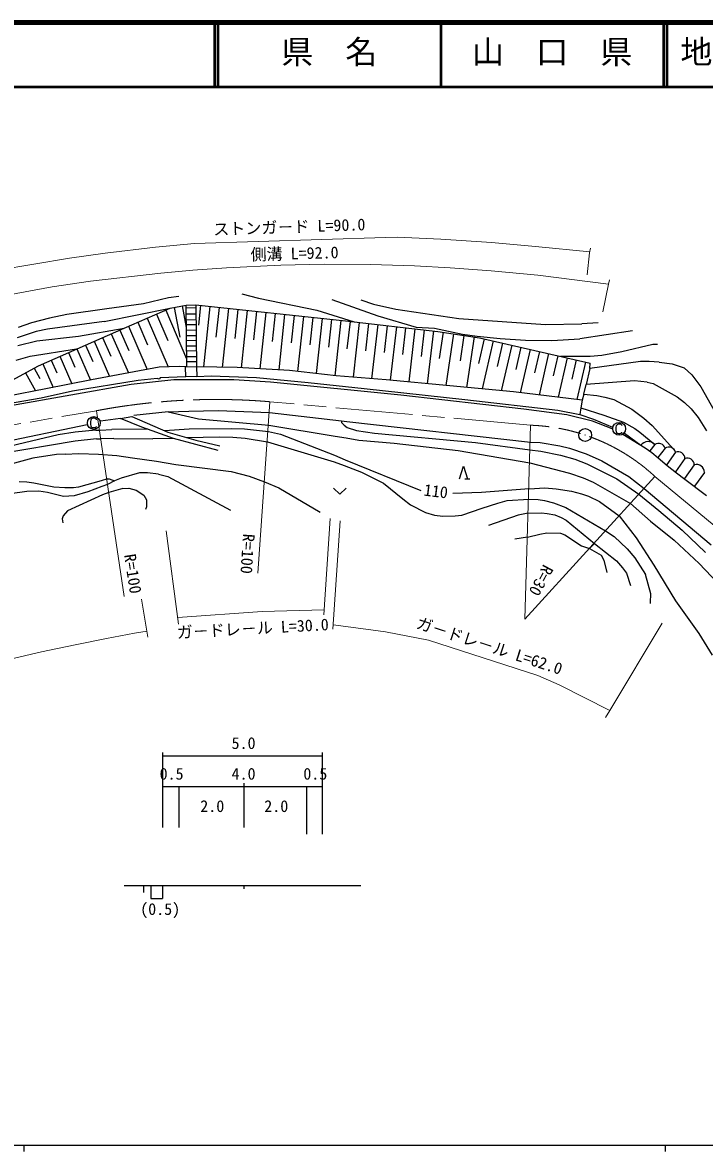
# Model space of a CAD drawing. Units: millimetres, scale not verified. Extents: x 40207 to 680207, y 18995 to 378995.
# Drawn here: x 268010 to 374334, y 202995 to 378995 of the extents above; entities that cross this region are included whole.
import ezdxf
from ezdxf.enums import TextEntityAlignment as Align

# ---------------------------------------------------------------- set-up
doc = ezdxf.new("R2010")
doc.units = ezdxf.units.MM
doc.header["$LTSCALE"] = 1000
doc.linetypes.add('CHAIN', pattern=[18.5, 12, -1.5, 3.5, -1.5])
for name, color, linetype, lineweight in [('M-BGD', 7, 'Continuous', 25), ('M-BMK', 2, 'CHAIN', 13), ('M-BMK-SRVR', 3, 'Continuous', 25), ('M-STR-HTXT', 7, 'Continuous', 13), ('M-TTL', 2, 'Continuous', 140), ('M-TTL-BAND', 7, 'Continuous', 25), ('M-TTL-LINE', 7, 'Continuous', 50), ('M-TTL-TXT', 7, 'Continuous', 13)]:
    doc.layers.add(name, color=color, linetype=linetype, lineweight=lineweight)
doc.styles.add('ＭＳ ゴシック', font='')
doc.styles.get('ＭＳ ゴシック').set_extended_font_data('MS Gothic')

# ---------------------------------------------------------------- blocks, each defined once
blk = doc.blocks.new('BUHIN1')
at = {"layer": 'M-BMK-SRVR'}
blk.add_circle((0, 0), 22.5, dxfattribs=at)
blk = doc.blocks.new('BUHIN7')
at = {"layer": 'M-BGD'}
blk.add_line((951, 351), (824, 1141), dxfattribs=at)
blk.add_lwpolyline([(1079, -444), (-987, -159), (885, 761)], dxfattribs=at)
blk = doc.blocks.new('BUHIN9')
at = {"layer": 'M-BGD'}
blk.add_lwpolyline([(-539, 359), (-626, 304), (-684, 224), (-724, 121), (-735, 3), (-704, -190), (-649, -338), (-515, -478), (-362, -550), (-158, -557), (325, -479), (526, -406), (638, -312), (718, -153), (729, 32), (699, 219), (661, 360), (605, 427), (529, 486), (456, 504)], dxfattribs=at)
blk.add_circle((0, 0), 1000, dxfattribs=at)

msp = doc.modelspace()

# ---------------------------------------------------------------- linework, layer by layer
at = {"layer": 'M-BGD'}
for p, q in [((292366, 336271), (290761, 336070)), ((302180, 336725), (304820, 336017)), ((280759, 332393), (291047, 334466)), ((286884, 335143), (281142, 334349)), ((283828, 331355), (291047, 334466)), ((290761, 336070), (286884, 335143)), ((291047, 334466), (293497, 334939)), ((291660, 334584), (292556, 329946)), ((292885, 334821), (293537, 331445)), ((293497, 334939), (295021, 334970)), ((293606, 325301), (293497, 334939)), ((293502, 334530), (295026, 334547)), ((295021, 334970), (318357, 332482)), ((295021, 334970), (295130, 325318)), ((295750, 334892), (295421, 331803)), ((297209, 334737), (296202, 325297)), ((298667, 334581), (298171, 329925)), ((300126, 334426), (299146, 325239)), ((304820, 336017), (313918, 334170)), ((316256, 335827), (323422, 333262)), ((320746, 335748), (322706, 335111)), ((322706, 335111), (326194, 334335)), ((272195, 332897), (269415, 332162)), ((274894, 333460), (272195, 332897)), ((281142, 334349), (274894, 333460)), ((287438, 332911), (290712, 325313)), ((288882, 333533), (290645, 329440)), ((290326, 334155), (293591, 326576)), ((295037, 333531), (293513, 333514)), ((293523, 332667), (295047, 332684)), ((301584, 334270), (301101, 329740)), ((303043, 334115), (302088, 325162)), ((304501, 333959), (304028, 329522)), ((305959, 333804), (305022, 325008)), ((307418, 333648), (306953, 329290)), ((308876, 333493), (307955, 324855)), ((310335, 333337), (309879, 329057)), ((311793, 333182), (310880, 324618)), ((313252, 333026), (312794, 328735)), ((314710, 332870), (313793, 324271)), ((313918, 334170), (319734, 332324)), ((316169, 332715), (315709, 328407)), ((323422, 333262), (329384, 331521)), ((326194, 334335), (336048, 332842)), ((336048, 332842), (349531, 331931)), ((269415, 332162), (267313, 331442)), ((271891, 331196), (270120, 330822)), ((270483, 325494), (283828, 331355)), ((280759, 332393), (271891, 331196)), ((276740, 330110), (283828, 331355)), ((283161, 331062), (284571, 327851)), ((284550, 331666), (287454, 324927)), ((285994, 332289), (287514, 328762)), ((293531, 331904), (295055, 331922)), ((293541, 331059), (295065, 331076)), ((317627, 332559), (316707, 323925)), ((318357, 332482), (332786, 330828)), ((319078, 332399), (318586, 328104)), ((320521, 332234), (319543, 323697)), ((321964, 332068), (321478, 327827)), ((323407, 331903), (322441, 323473)), ((324850, 331738), (324370, 327549)), ((326293, 331572), (325338, 323238)), ((327736, 331407), (327260, 327254)), ((329179, 331242), (328230, 322964)), ((329384, 331521), (332268, 331326)), ((330622, 331076), (330149, 326952)), ((332065, 330911), (331123, 322690)), ((332268, 331326), (336606, 330398)), ((349531, 331931), (355203, 332047)), ((363101, 330937), (354912, 329669)), ((357741, 332183), (355203, 332047)), ((270120, 330822), (267176, 329830)), ((267285, 328647), (270234, 329384)), ((270234, 329384), (276740, 330110)), ((279157, 329304), (281568, 323816)), ((280492, 329890), (281766, 326990)), ((281827, 330476), (284512, 324362)), ((293550, 330212), (295074, 330229)), ((293559, 329450), (295083, 329467)), ((332786, 330828), (339242, 329858)), ((333593, 330707), (332982, 326639)), ((335207, 330464), (333999, 322417)), ((336821, 330222), (336224, 326243)), ((336606, 330398), (338898, 330105)), ((338435, 329980), (337253, 322109)), ((338898, 330105), (342462, 329755)), ((339962, 329693), (339081, 325856)), ((339242, 329858), (356514, 325891)), ((341401, 329362), (339682, 321879)), ((342462, 329755), (346447, 329497)), ((346447, 329497), (350514, 329411)), ((350514, 329411), (354912, 329669)), ((269182, 326992), (276438, 328110)), ((275154, 327546), (276157, 325261)), ((276488, 328132), (278625, 323268)), ((277823, 328718), (278959, 326130)), ((293569, 328603), (295092, 328620)), ((293577, 327841), (295078, 327858)), ((342840, 329032), (342003, 325385)), ((344280, 328701), (342648, 321597)), ((345719, 328371), (344925, 324914)), ((347158, 328040), (345608, 321289)), ((348598, 327710), (347840, 324409)), ((350037, 327379), (348555, 320929)), ((361473, 327686), (358352, 327114)), ((366277, 328800), (361473, 327686)), ((367039, 328815), (366277, 328800)), ((266993, 326355), (269182, 326992)), ((271150, 325788), (272770, 322099)), ((272485, 326374), (273359, 324382)), ((273819, 326960), (275697, 322683)), ((293588, 326910), (295097, 326927)), ((293596, 326148), (295112, 326165)), ((351476, 327048), (350753, 323898)), ((352915, 326718), (351503, 320569)), ((356493, 326907), (351890, 326953)), ((354355, 326387), (353666, 323388)), ((355794, 326057), (354451, 320209)), ((364384, 326137), (356446, 325043)), ((356446, 325043), (356514, 325891)), ((358352, 327114), (356493, 326907)), ((365739, 326164), (364384, 326137)), ((367266, 326025), (365739, 326164)), ((367266, 326025), (369303, 325813)), ((369303, 325813), (371178, 325174)), ((263825, 321836), (270483, 325494)), ((268486, 324397), (270042, 321566)), ((269817, 325129), (270713, 323498)), ((285407, 324528), (278741, 323291)), ((289287, 325284), (285407, 324528)), ((292418, 325348), (289287, 325284)), ((293606, 325301), (292418, 325348)), ((295130, 325318), (293436, 325284)), ((293467, 323760), (293436, 325284)), ((301483, 325194), (295130, 325318)), ((295130, 325318), (295161, 323795)), ((295130, 325318), (295161, 323795)), ((295161, 323795), (297444, 323926)), ((297444, 323926), (304479, 323646)), ((309622, 324767), (301483, 325194)), ((316922, 323900), (309622, 324767)), ((324725, 323296), (316922, 323900)), ((356446, 325043), (355904, 322576)), ((371178, 325174), (372386, 324097)), ((372386, 324097), (373780, 322178)), ((284938, 322570), (266122, 319223)), ((278741, 323291), (271657, 321877)), ((286027, 323186), (275814, 321538)), ((291614, 323299), (284938, 322570)), ((288984, 323500), (286027, 323186)), ((289325, 323422), (288984, 323500)), ((289491, 323595), (289325, 323422)), ((293467, 323760), (289491, 323595)), ((300928, 323320), (291614, 323299)), ((295161, 323795), (293467, 323760)), ((306695, 322929), (300928, 323320)), ((304479, 323646), (312539, 322878)), ((326976, 320886), (306695, 322929)), ((312539, 322878), (321280, 321956)), ((344579, 321414), (324725, 323296)), ((355511, 321044), (355904, 322576)), ((363429, 323152), (355904, 322576)), ((365381, 322938), (363429, 323152)), ((365381, 322938), (366318, 322703)), ((366318, 322703), (370085, 320663)), ((373780, 322178), (377470, 315648)), ((270924, 320422), (264258, 319270)), ((271657, 321877), (265753, 320740)), ((275814, 321538), (270924, 320422)), ((321280, 321956), (336982, 320243)), ((346158, 318736), (326976, 320886)), ((355276, 320108), (344579, 321414)), ((355511, 321044), (355276, 320108)), ((355511, 321044), (357548, 320831)), ((357548, 320831), (358823, 320603)), ((358823, 320603), (360186, 320208)), ((370085, 320663), (371205, 319754)), ((336982, 320243), (351496, 318591)), ((352866, 317856), (346158, 318736)), ((351496, 318591), (354898, 317898)), ((355046, 318917), (354898, 317898)), ((355276, 320108), (355046, 318917)), ((355046, 318917), (358626, 317805)), ((360186, 320208), (363011, 318741)), ((363011, 318741), (364903, 317339)), ((371205, 319754), (372241, 318759)), ((372241, 318759), (373368, 317428)), ((283268, 317286), (280161, 316834)), ((283268, 317286), (285040, 317576)), ((286598, 315915), (283268, 317286)), ((285040, 317576), (290679, 315151)), ((290700, 318285), (285376, 317752)), ((290700, 318285), (293915, 318434)), ((290700, 318285), (295464, 317195)), ((293915, 318434), (298486, 318527)), ((295464, 317195), (306408, 316233)), ((298486, 318527), (306537, 318183)), ((306537, 318183), (317742, 316887)), ((317742, 316887), (318590, 316820)), ((317742, 316887), (317747, 316633)), ((318590, 316820), (347195, 313592)), ((356867, 316838), (352866, 317856)), ((354898, 317898), (357030, 317179)), ((359971, 315650), (356867, 316838)), ((357030, 317179), (360003, 315933)), ((358626, 317805), (361697, 316682)), ((364903, 317339), (366196, 316180)), ((373368, 317428), (374681, 315337)), ((278068, 316288), (256618, 311831)), ((276199, 315110), (273581, 314717)), ((279410, 315429), (276199, 315110)), ((279410, 315429), (280088, 315443)), ((280088, 315443), (281947, 315566)), ((287553, 315585), (281947, 315566)), ((288219, 315355), (286598, 315915)), ((291546, 314152), (288219, 315355)), ((290135, 315384), (293971, 315641)), ((290679, 315151), (295023, 313884)), ((293971, 315641), (300576, 315691)), ((300576, 315691), (302609, 315648)), ((302609, 315648), (306344, 315216)), ((306344, 315216), (308215, 314831)), ((306408, 316233), (316774, 314497)), ((317747, 316633), (318180, 316219)), ((318180, 316219), (318609, 315888)), ((318609, 315888), (320059, 315410)), ((320059, 315410), (322862, 314959)), ((361697, 316682), (363496, 315702)), ((363496, 315702), (364269, 315125)), ((364269, 315125), (366595, 313225)), ((366196, 316180), (369531, 312488)), ((273581, 314717), (256726, 310733)), ((276226, 313755), (264496, 311738)), ((279522, 314076), (276226, 313755)), ((279522, 314076), (280199, 314090)), ((282231, 314131), (280199, 314090)), ((282231, 314131), (288329, 314086)), ((291546, 314152), (288329, 314086)), ((298528, 312262), (291546, 314152)), ((293664, 314280), (298655, 314382)), ((295023, 313884), (298767, 313029)), ((298655, 314382), (300772, 314340)), ((300772, 314340), (302723, 314211)), ((302723, 314211), (306207, 313603)), ((306207, 313603), (316601, 310512)), ((308215, 314831), (316666, 311530)), ((316774, 314497), (318473, 314277)), ((318473, 314277), (320428, 313893)), ((320428, 313893), (325942, 313413)), ((322862, 314959), (338643, 313502)), ((325942, 313413), (335959, 312262)), ((338643, 313502), (347134, 312404)), ((347195, 313592), (348721, 313538)), ((348721, 313538), (351780, 313007)), ((361607, 314821), (365081, 312686)), ((361849, 314964), (364427, 313088)), ((273305, 311663), (269590, 311079)), ((274659, 311691), (273305, 311663)), ((274659, 311691), (276774, 311819)), ((276774, 311819), (279824, 311712)), ((279824, 311712), (282708, 311517)), ((316666, 311530), (318290, 310801)), ((335959, 312262), (347091, 310371)), ((347134, 312404), (348832, 312185)), ((348832, 312185), (351893, 311570)), ((351780, 313007), (353312, 312615)), ((351893, 311570), (354109, 310938)), ((353312, 312615), (355871, 311736)), ((355871, 311736), (358348, 310685)), ((365081, 312686), (366113, 311945)), ((366595, 313225), (365800, 312202)), ((366113, 311945), (367146, 311119)), ((368216, 312623), (367094, 311176)), ((369838, 312021), (368448, 310075)), ((269590, 311079), (257379, 307782)), ((282708, 311517), (285171, 311143)), ((285171, 311143), (288907, 310627)), ((288907, 310627), (291883, 310094)), ((291883, 310094), (300543, 309000)), ((316601, 310512), (318137, 309952)), ((318137, 309952), (320869, 308906)), ((318290, 310801), (330110, 306065)), ((347091, 310371), (353307, 308719)), ((354109, 310938), (355986, 310214)), ((355986, 310214), (360692, 307854)), ((358348, 310685), (362547, 308230)), ((367146, 311119), (368524, 309961)), ((368524, 309961), (369987, 308805)), ((371297, 311034), (369846, 308959)), ((372757, 310048), (371244, 307918)), ((286235, 308794), (283372, 307973)), ((287505, 308820), (286235, 308794)), ((289203, 308600), (287505, 308820)), ((289203, 308600), (290651, 308206)), ((290651, 308206), (300411, 302985)), ((300543, 309000), (303352, 308295)), ((303352, 308295), (305740, 307413)), ((320869, 308906), (324291, 307197)), ((353307, 308719), (355439, 308001)), ((355439, 308001), (356976, 307355)), ((362547, 308230), (364957, 306332)), ((369987, 308805), (371278, 307815)), ((374333, 308866), (372792, 306713)), ((268650, 307334), (267464, 307395)), ((269754, 307188), (268650, 307334)), ((272901, 306574), (269754, 307188)), ((274597, 306439), (272901, 306574)), ((275951, 306467), (274597, 306439)), ((276712, 306567), (275951, 306467)), ((280248, 307571), (276712, 306567)), ((280351, 306641), (278166, 305835)), ((281258, 307845), (280248, 307571)), ((281276, 306998), (280351, 306641)), ((281258, 307845), (281512, 307850)), ((282365, 307529), (281276, 306998)), ((283659, 306370), (281471, 305732)), ((281512, 307850), (282365, 307529)), ((283372, 307973), (282365, 307529)), ((283659, 306370), (284591, 306389)), ((284591, 306389), (285698, 306072)), ((305740, 307413), (307963, 306442)), ((307963, 306442), (314391, 302677)), ((324291, 307197), (327306, 304718)), ((347004, 306305), (339564, 305730)), ((347004, 306305), (349457, 306440)), ((349457, 306440), (351238, 306307)), ((351238, 306307), (353617, 305931)), ((356976, 307355), (362803, 304002)), ((360692, 307854), (364128, 305468)), ((364957, 306332), (375382, 297568)), ((371278, 307815), (374633, 305259)), ((268680, 305896), (266063, 305503)), ((270542, 305934), (268680, 305896)), ((271902, 305707), (270542, 305934)), ((274370, 305079), (271902, 305707)), ((276061, 305199), (274370, 305079)), ((280462, 305373), (275008, 302891)), ((278166, 305835), (276061, 305199)), ((281471, 305732), (280462, 305373)), ((285698, 306072), (286899, 305335)), ((286899, 305335), (287337, 304581)), ((287337, 304581), (287360, 303482)), ((327306, 304718), (328509, 303811)), ((339564, 305730), (335079, 305554)), ((343570, 304456), (346952, 304695)), ((346952, 304695), (348394, 304639)), ((348394, 304639), (349413, 304491)), ((349413, 304491), (350775, 304095)), ((353617, 305931), (355150, 305539)), ((355150, 305539), (356259, 305139)), ((356259, 305139), (357969, 304326)), ((364128, 305468), (367229, 302906)), ((275008, 302891), (274346, 302115)), ((287360, 303482), (287199, 303054)), ((328509, 303811), (330821, 302588)), ((336503, 302196), (339699, 303277)), ((339699, 303277), (342138, 304089)), ((342138, 304089), (343570, 304456)), ((350775, 304095), (352738, 303373)), ((352738, 303373), (358909, 299773)), ((357969, 304326), (361063, 302103)), ((362803, 304002), (365907, 301270)), ((367229, 302906), (370848, 299847)), ((274346, 302115), (274187, 301604)), ((274187, 301604), (274284, 301013)), ((330821, 302588), (332268, 302194)), ((332268, 302194), (333541, 302051)), ((333541, 302051), (335489, 302090)), ((335489, 302090), (336503, 302196)), ((345310, 302205), (340685, 300587)), ((346828, 302490), (345310, 302205)), ((346828, 302490), (348945, 302533)), ((348945, 302533), (349792, 302467)), ((349792, 302467), (350983, 302237)), ((350983, 302237), (352008, 301833)), ((352008, 301833), (352778, 301426)), ((352778, 301426), (357171, 297790)), ((361063, 302103), (363673, 298684)), ((365907, 301270), (369609, 298297)), ((346735, 298762), (348673, 299225)), ((348673, 299225), (349770, 299417)), ((349770, 299417), (351888, 299376)), ((351888, 299376), (352571, 299135)), ((358909, 299773), (360282, 298869)), ((370848, 299847), (374476, 296364)), ((346735, 298762), (344793, 298469)), ((352571, 299135), (355146, 297409)), ((357171, 297790), (356425, 297012)), ((357171, 297790), (360613, 295065)), ((360282, 298869), (362269, 296961)), ((363673, 298684), (366469, 294422)), ((369609, 298297), (373494, 294649)), ((355146, 297409), (356425, 297012)), ((356425, 297012), (358225, 295948)), ((358225, 295948), (358663, 295195)), ((362269, 296961), (363483, 295547)), ((358663, 295195), (359126, 293257)), ((360613, 295065), (361567, 293984)), ((361567, 293984), (362176, 293149)), ((363483, 295547), (365145, 292955)), ((366469, 294422), (369802, 288816)), ((373494, 294649), (381715, 286010)), ((362176, 293149), (362809, 291214)), ((365969, 289923), (365145, 292955)), ((365912, 288568), (365969, 289923)), ((369802, 288816), (373463, 283725)), ((365915, 288398), (365912, 288568)), ((373463, 283725), (375563, 280381)), ((289852, 265214), (289852, 253482)), ((289852, 264692), (314752, 264692)), ((314752, 265214), (314752, 252482)), ((289852, 259910), (302493, 259910)), ((292380, 259910), (292380, 253482)), ((302493, 260410), (302493, 253482)), ((302493, 259910), (314752, 259910)), ((312300, 259910), (312300, 252482)), ((283851, 244430), (292331, 244430)), ((286863, 244430), (292703, 244430)), ((286863, 244430), (286863, 243376)), ((286863, 244430), (289852, 244430)), ((288006, 244430), (288006, 242447)), ((289852, 244430), (320733, 244430)), ((289852, 244430), (289852, 242447)), ((302493, 244430), (302493, 243938)), ((288006, 242447), (289852, 242447))]:
    msp.add_line(p, q, dxfattribs=at)
msp.add_lwpolyline([(316487, 306428), (317487, 305483), (318487, 306428)], dxfattribs=at)
for centre, radius, start, end in [((365570, 312229), 1429, 44.16946, 143.06626), ((367180, 312316), 1081, 16.49949, 122.75969), ((368801, 311714), 1081, 16.49949, 122.75969), ((370198, 310980), 1101, 2.81274, 109.07294), ((371657, 309994), 1101, 2.81274, 109.07294), ((373102, 308865), 1232, 0.01713, 106.27733)]:
    msp.add_arc(centre, radius, start, end, dxfattribs=at)
at = {"layer": 'M-BMK'}
for p, q in [((347226, 316217), (306588, 319878)), ((255888, 314442), (279518, 318480)), ((366612, 308228), (381600, 295831))]:
    msp.add_line(p, q, dxfattribs=at)
for centre, radius, start, end in [((298164, 220234), 100000, 85.168, 100.74664), ((346210, 286234), 30000, 47.14929, 88.05914)]:
    msp.add_arc(centre, radius, start, end, dxfattribs=at)
at = {"layer": 'M-BMK-SRVR'}
msp.add_circle((355734, 314682), 1000, dxfattribs=at)
at = {"layer": 'M-STR-HTXT'}
for p, q in [((324612, 345481), (294822, 344536)), ((324612, 345481), (326475, 345519)), ((326475, 345519), (333255, 345234)), ((333255, 345234), (341141, 344717)), ((288736, 343988), (280879, 343066)), ((294822, 344536), (288736, 343988)), ((341141, 344717), (348013, 344095)), ((348013, 344095), (356453, 343256)), ((356571, 343845), (356418, 343080)), ((275306, 342275), (260421, 339727)), ((280879, 343066), (275306, 342275)), ((356418, 343080), (356029, 339670)), ((289581, 339940), (278598, 338700)), ((294569, 340381), (289581, 339940)), ((299812, 340742), (294569, 340381)), ((308272, 341168), (299812, 340742)), ((315043, 341306), (308272, 341168)), ((322242, 341284), (315043, 341306)), ((329106, 341084), (322242, 341284)), ((334701, 340775), (329106, 341084)), ((341062, 340312), (334701, 340775)), ((348359, 339613), (341062, 340312)), ((278598, 338700), (272602, 337816)), ((359396, 338231), (348359, 339613)), ((359396, 338229), (358468, 333892)), ((359551, 338910), (359396, 338229)), ((272602, 337816), (261135, 335683)), ((306588, 319878), (304698, 293138)), ((279518, 318480), (283833, 289521)), ((347226, 316217), (346317, 285966)), ((346317, 285966), (366612, 308228)), ((315977, 301690), (314987, 286656)), ((317552, 301294), (316412, 284443)), ((290389, 299741), (292337, 285192)), ((286571, 289117), (287566, 283195)), ((305391, 287165), (292199, 286220)), ((315039, 287447), (305391, 287165)), ((346316, 286051), (346317, 285966)), ((367739, 285378), (359564, 271755)), ((285474, 283796), (281087, 282945)), ((287415, 284090), (285474, 283796)), ((316457, 285107), (320773, 284515)), ((320773, 284515), (324594, 284000)), ((324594, 284000), (331311, 282697)), ((276196, 281998), (270967, 280875)), ((281087, 282945), (276196, 281998)), ((331311, 282697), (348359, 277201)), ((270967, 280875), (264984, 279483)), ((348359, 277201), (351692, 275745)), ((351692, 275745), (359564, 271755)), ((359564, 271755), (358909, 270642))]:
    msp.add_line(p, q, dxfattribs=at)
at = {"layer": 'M-TTL'}
msp.add_line((680207, 378995), (40207, 378995), dxfattribs=at)
at = {"layer": 'M-TTL-BAND'}
for p, q in [((40207, 203995), (579207, 203995)), ((268207, 203995), (268207, 202995)), ((368207, 203995), (368207, 202995))]:
    msp.add_line(p, q, dxfattribs=at)
at = {"layer": 'M-TTL-LINE'}
for p, q in [((297957, 378995), (297957, 368995)), ((298457, 378995), (298457, 368995)), ((333207, 378995), (333207, 368995)), ((367957, 378995), (367957, 368995)), ((368457, 378995), (368457, 368995)), ((40207, 368995), (680207, 368995))]:
    msp.add_line(p, q, dxfattribs=at)

# ---------------------------------------------------------------- block references
at = {"rotation": 260.83505}
for name, p in [('BUHIN9', (279114, 316571)), ('BUHIN9', (361044, 315666)), ('BUHIN1', (355734, 314682)), ('BUHIN7', (336776, 308856))]:
    msp.add_blockref(name, p, dxfattribs=at)

# ---------------------------------------------------------------- texts
at = {"layer": 'M-BGD', "style": 'ＭＳ ゴシック'}
msp.add_text('110', height=1833, rotation=353, dxfattribs=at).set_placement((330433, 304706), align=Align.BOTTOM_LEFT)
for s, p in [('5.0', (300596, 265192)), ('0.5', (289376, 260410)), ('4.0', (300596, 260410)), ('0.5', (311788, 260410)), ('2.0', (295719, 255364)), ('2.0', (305698, 255364)), ('(0.5)', (286350, 239317))]:
    msp.add_text(s, height=1833, dxfattribs=at).set_placement(p, align=Align.BOTTOM_LEFT)
at = {"layer": 'M-STR-HTXT', "style": 'ＭＳ ゴシック'}
for s, rotation, p in [('ストンガ－ド L=90.0', 1.9, (297794, 345289)), ('側溝 L=92.0', 1.5, (303596, 341358)), ('R=100', 266.3, (301843, 299376)), ('R=100', 278.8, (283283, 295917)), ('R=30', 241.7, (348768, 294905)), ('ガ－ドレ－ル L=30.0', 3.1, (292131, 282437)), ('ガ－ドレ－ル L=62.0', 342, (329075, 284104))]:
    msp.add_text(s, height=1833, rotation=rotation, dxfattribs=at).set_placement(p, align=Align.BOTTOM_LEFT)
at = {"layer": 'M-TTL-TXT', "style": 'ＭＳ ゴシック'}
for s, p in [('県\u3000名', (308332, 371495)), ('山\u3000口\u3000県', (338082, 371495)), ('地 名', (370586, 371495))]:
    msp.add_text(s, height=3666, dxfattribs=at).set_placement(p, align=Align.BOTTOM_LEFT)

doc.saveas('drawing.dxf')
